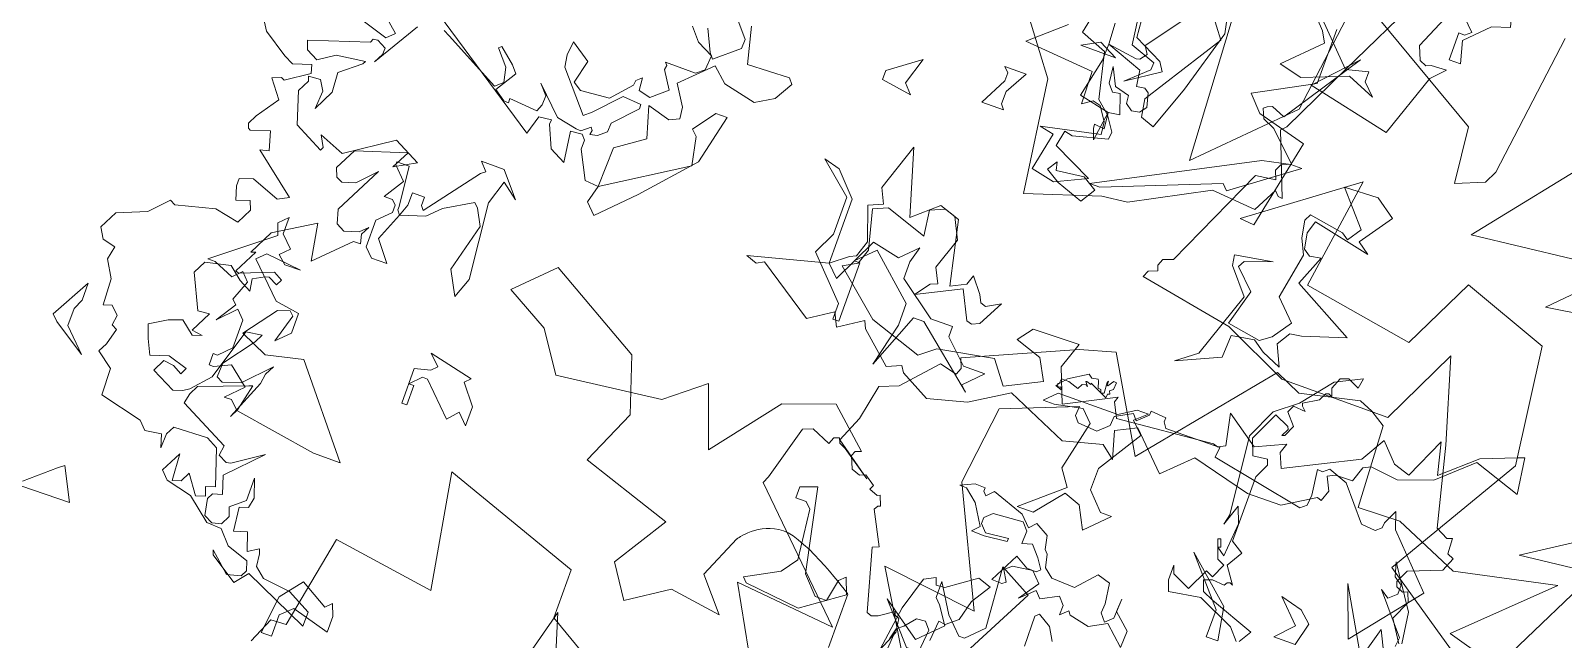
# Model space of a CAD drawing. Header units: metres. Extents: x -71 to 881, y -503 to 661.
# Drawn here: x 208.32 to 213.71, y 467.13 to 469.27 of the extents above; entities that cross this region are included whole.
import ezdxf

# ---------------------------------------------------------------- set-up
doc = ezdxf.new("R2010")
doc.units = ezdxf.units.M
doc.layers.add('ARBRE', color=100, linetype='Continuous', lineweight=13, true_color=0x00ff3f)

# ---------------------------------------------------------------- blocks, each defined once
blk = doc.blocks.new('WMF2', base_point=(0, 0.01))
at = {"color": 251, "lineweight": 0, "true_color": 0x636466}
for points in [[(112.93, -205.76), (117.77, -214.23), (115.81, -208.91), (110.13, -215.92), (115.04, -221.02), (115.66, -222.79), (116.35, -221.31), (116.39, -220.76), (116.99, -220.25), (118.51, -220.38), (121.42, -223.82), (123.45, -224.55), (124.06, -224.04), (124.6, -224.1), (124.28, -221.43), (124.37, -220.32), (124.97, -219.82), (134.84, -221.76), (134.73, -222.86), (140.59, -222.8), (140.98, -223.38), (140.96, -223.82), (142.59, -223.95), (142.62, -223.52), (143.7, -222.51), (144.2, -223.11), (145.93, -222.16), (146.02, -221.17), (147.09, -220.14), (149.19, -220.32), (149.69, -220.93), (149.6, -221.91), (157.24, -218.9), (158.3, -210.64), (152.62, -198.66), (162.76, -199.86), (152.65, -183.05)], [(188.97, -172.64), (192.5, -184.13), (195.26, -173.72)], [(130.63, -23.1), (123.64, -13.73), (121.99, -1.9), (114.39, -4.34), (111.72, -4.67), (103.98, -8.76), (99.27, -8.35), (97.95, -10.89), (97.46, -10.41), (97.02, -10.37), (99.54, -16.88), (99.06, -17.38), (95.41, -24.9), (90.83, -34.32)], [(3.9, -111.79), (16.57, -120.44), (8.22, -134.47), (9.81, -146.85), (18.98, -150.2), (22.71, -142.59), (34.39, -144.58), (32.65, -156.43), (43.16, -148.65), (41.63, -148.52), (39.67, -158.01), (44.92, -159.4), (46.44, -161.06), (40.43, -164.26), (40.42, -170.12)], [(122.03, -4.59), (121.2, -8.62), (122.72, -8.94), (116.58, -10.22), (116.74, -11.56), (117.68, -13), (118.53, -13.17), (119.53, -12.5), (119.62, -15.95), (127.05, -16.59), (123.52, -19.64)], [(117.14, -28.09), (116.53, -20.76), (113.49, -19.25), (112.89, -18.34), (116.25, -16.14), (114.07, -18.14), (114, -18.92), (116.7, -19.9), (117.23, -23.8)], [(121.42, -21.76), (121.9, -19.39), (119.14, -18.3), (118.02, -13.51), (116.67, -12.35), (115.65, -10.82), (115.72, -10.05), (119.34, -9.11), (120.19, -9.29), (120.53, -7.61), (116.29, -5.59), (119.5, -4.04), (122.03, -4.59), (122.03, -4.59)], [(100.3, -13.3), (97.37, -13.9), (96.16, -13.9), (102.61, -9.16), (103.21, -9.75), (114.9, -5.14), (116, -5.14), (100.3, -13.3), (100.3, -13.3)], [(162.25, -221.47), (162.55, -220.76), (164.41, -221.19), (167.6, -217.66), (169.53, -216.89), (170.28, -213.15), (171.44, -210.43), (167.5, -207.63), (170.63, -209.8), (171.33, -210.11), (171.53, -210.62), (172.06, -210.42), (172.36, -209.7), (174.37, -210.56), (175.39, -210.16), (176.98, -204.42), (177.29, -203.7), (165.65, -192.21), (176.34, -193.26), (169.52, -180.97)], [(184.59, -178.67), (192.69, -183.49), (192.69, -188.7), (207.51, -193.95), (205.44, -181.84), (216.23, -183.49), (218.11, -173.58), (219.76, -173.52), (220.92, -170.8)], [(227.2, -134.24), (237.13, -121.84), (221.43, -123.58), (227.53, -117.47), (210.08, -120.09)], [(206.64, -102.36), (221.47, -92.77), (213.62, -93.64), (218.84, -83.17)], [(108.09, -27.35), (107.21, -10.78), (98.49, -19.49), (96.74, -32.59), (81.64, -23.67), (81.04, -17.76), (78.09, -18.94), (77.45, -20.28), (75.41, -35.48)], [(13.23, -113.37), (14.72, -115.61), (13.76, -117.64), (14.16, -118.66), (14.68, -118.45), (15.39, -118.76), (15.6, -119.27), (14.94, -120.61), (11.56, -121.96), (10.97, -123.39), (11.67, -123.68), (11.74, -125.32), (12.27, -125.11), (13.58, -125.77), (15.6, -134.05), (18.21, -142.77), (22.11, -134.68), (33.61, -134.71), (40.51, -137.9), (50.45, -139.73), (50.16, -140.44), (49.24, -140.81), (49.44, -141.32), (49.15, -142.04), (48.13, -142.44), (43.19, -153.31), (41.06, -153.59), (41.43, -154.51), (41.13, -155.22), (40.11, -155.63), (43.05, -158.46), (44.35, -159.02), (44.76, -160.04), (44.45, -160.3), (43.92, -160.51), (42.49, -159.91), (37.1, -168.03), (40.97, -163.9), (32.15, -161.95), (29.82, -168.64), (28.52, -170), (30.14, -169.93), (30.65, -169.72), (31.37, -170.03), (31.94, -171.46), (30.17, -175.61)], [(97.85, -210.62), (106.23, -212.96), (97.57, -221.28), (108.11, -219.06), (114.95, -222), (119.42, -221.88), (119.84, -230.55), (121.43, -231.58), (122.86, -232.19), (129.04, -230.77), (131.8, -232.03), (142.53, -219.05), (147.98, -228.38), (151.61, -227.39), (162.65, -222.48), (162.25, -221.47), (162.25, -221.47)], [(95.41, -24.9), (93.1, -25.5), (93.1, -24.4), (91.88, -23.19), (94.81, -24.4), (99.43, -22.59), (101.87, -23.19), (98.33, -26.72), (98.94, -27.82), (100.65, -29.64), (103.57, -28.43), (103.57, -29.64), (101.87, -30.26), (100.05, -29.64), (95.41, -24.9), (95.41, -24.9)], [(85.82, -32.33), (85.2, -32.33), (84.59, -32.83), (85.82, -34.04), (83.99, -36.36), (85.82, -43.43), (84.59, -42.2), (83.5, -43.43), (81.06, -34.64), (82.88, -34.04), (85.2, -31.73), (84.59, -29.42), (85.82, -29.42), (85.82, -32.33), (85.82, -32.33)], [(150.8, -81.38), (147.91, -83.85), (147.29, -84.34), (145.55, -80.94), (150.8, -80.88)], [(63.02, -94.3), (61.86, -97.06), (62.03, -98.49), (62.51, -98.7), (62.64, -99.03), (64.13, -98.04), (64.8, -97.78), (65.29, -97.98), (67.08, -104.41), (66.4, -104.68), (68.19, -108.14), (67.94, -108.55), (67.68, -108.66), (68.1, -109.68), (68.37, -109.56), (69.29, -109.9), (69.08, -110.38), (70.18, -111.12), (70.78, -110.87), (71.7, -111.21), (72.22, -112.5), (72.02, -112.99), (71.4, -113.23), (75.46, -116.88), (80.69, -115.04), (86.12, -108.09), (88.43, -114.47), (92.34, -111.31), (103.35, -109.97), (106.1, -114.07), (110.61, -116.64), (106.84, -120.37), (96.77, -114.54), (94.84, -108.74), (97.41, -102.93), (91.6, -101), (87.74, -99.72), (91.28, -94.1), (89.03, -90.71), (84.85, -93.45), (79.38, -92.64), (82.27, -96.02), (80.34, -100.54), (80.31, -100.55), (80.25, -100.64), (80.17, -100.76), (80.05, -100.9), (79.89, -101.09), (79.68, -101.28), (79.47, -101.5), (79.2, -101.73), (78.93, -101.95), (78.6, -102.17), (78.25, -102.36), (77.89, -102.55), (77.49, -102.7), (77.07, -102.81), (76.62, -102.9), (76.15, -102.93), (75.62, -102.89), (75.04, -102.76), (74.41, -102.57), (73.74, -102.32), (73.05, -102.03), (72.35, -101.7), (71.67, -101.35), (70.98, -101), (70.34, -100.64), (69.73, -100.29), (69.19, -99.97), (68.7, -99.67), (68.31, -99.43), (68.02, -99.24), (67.83, -99.11), (67.77, -99.08), (67.77, -93.28)], [(122.21, -79.14), (120.38, -81.45), (117.46, -79.74), (116.86, -80.36), (116.37, -79.14), (116.37, -77.44), (120.38, -78.53), (121.59, -77.44), (121.59, -75.13), (122.69, -75.13), (122.21, -79.14), (122.21, -79.14)], [(96.65, -150.2), (95.72, -146.4), (91.23, -146.56), (90.77, -146.01), (91.89, -144.08), (93.76, -142.97), (97.21, -143.77), (98.75, -145.15), (101.81, -142.17), (100.48, -140.04), (100.32, -138.84), (101.34, -138.36), (103.76, -139.06), (102.79, -135.77), (105.69, -133.77), (105.82, -129.54), (107.25, -129.65), (108.74, -132.52), (108.73, -133.49), (109.15, -133.99), (110.39, -133.89), (109.93, -130.65), (111.62, -131.51), (112.63, -133.81), (112.58, -134.33), (113.9, -134.17), (114.51, -132.19), (129.81, -142.39)], [(132.73, -139.13), (130.53, -137.19), (131.32, -136.44), (136.79, -138.11)], [(144.07, -134.71), (142.97, -132.98), (140.36, -131.23), (139.36, -130.72), (137.49, -131.32), (137.22, -130.44), (139.58, -128.86), (139.92, -129.04), (140.84, -128.69), (139.42, -126.79), (141.03, -124.5), (141.52, -123.53), (141.36, -123.04), (141.12, -122.91), (139.13, -123.53), (138.58, -121.59), (139.52, -121.34), (135.03, -117.8), (136.15, -117.21), (139.1, -118.34), (140.49, -117.9), (140.5, -117.08), (140.06, -115.71), (138.68, -116.15), (138.33, -115.23), (139.13, -113.66), (141.69, -114.16), (145.74, -113.14), (146.33, -113.43), (148.12, -111.55), (151.13, -110.32), (152.08, -108.49), (151.44, -107.36), (150.04, -107.03), (150.34, -105.65), (149.29, -103.85), (149.18, -101.08), (148.29, -101.35), (147.47, -100.54), (147.61, -99.46), (147.03, -99.16), (147.51, -97.44), (147.99, -96.52), (146.26, -95.22), (146.17, -92.39), (141.64, -91.28), (140.84, -90.46), (139.13, -90.72), (138.69, -89.34), (138.63, -90.88), (138.17, -91.79), (134.57, -91.91), (133.35, -91.28), (132.09, -87.5), (133.07, -87.18), (132.73, -86.26), (133.71, -85.95), (135.09, -87.89), (135.6, -86.91), (136.47, -86.63), (136.66, -89.45), (137.77, -87.31), (136.97, -86.47), (134.21, -85.79), (131.7, -83.77), (130.11, -83.69), (128.85, -82.3), (126.54, -81.5), (126.24, -80.52), (126.57, -79.87), (128, -79.47), (130.14, -81.38), (129.97, -80.9), (127.04, -78.97), (125.91, -80.36), (118.92, -77.16), (118.88, -78.69), (121.4, -80.01), (124.34, -80.36), (125.43, -81.26), (125.58, -82.58), (125.74, -83.07), (126.83, -82.4), (127.49, -84.3), (128.86, -83.86), (129.13, -86.37), (128.24, -86.66), (128, -87.76), (128.66, -89.67), (128.66, -87.28), (130.11, -86.07), (129.76, -85.15), (130.27, -84.17), (131.22, -83.92), (132.14, -84.39), (132.47, -86.12), (132.16, -86.71), (131.17, -87.01), (131.77, -88.88), (128.43, -92.34), (131.45, -90.3), (131.93, -90.21), (132.84, -90.68), (132.69, -91.75), (138.01, -94.49), (137.8, -95.54), (137.29, -96.51), (132.41, -98.35), (132.02, -98.48), (132.65, -95.66), (133.11, -94.75), (131.35, -98.96), (131.2, -100.04), (130.7, -101), (133.23, -98.36), (135.1, -97.76), (135.74, -98.1), (135.68, -99.63), (133.33, -102.77), (132.87, -103.68), (134.56, -103.4), (136.24, -97.94), (137.95, -96.02), (138.58, -95.62), (139.55, -95.29), (142.04, -96.56), (141.41, -97.82), (140.33, -97.67), (139.33, -97.16), (139.01, -97.82), (141.07, -98.46), (142.94, -97.86), (143.7, -99.41), (144.2, -100.81), (142.43, -101.88), (141.01, -102.38), (139.61, -101.25), (138.63, -101.56), (139.77, -101.73), (138.66, -103.88), (139.89, -103.76), (141.57, -107.36), (140.9, -108.66), (138.27, -109.27), (136.88, -108.14), (135.58, -107.47), (135.77, -108.71), (134.62, -109.36), (134.22, -109.47), (133.26, -108.98), (132.92, -109.62), (133.89, -110.13), (137.3, -108.77), (137.63, -108.93), (136.36, -111.4), (136.84, -111.24), (135.54, -113.78), (131.42, -116.34), (130.72, -112.44), (127.35, -115.8), (126.6, -115.82), (126.85, -116.77), (126.37, -117.68), (127.17, -116.93), (128.65, -116.47), (129.55, -116.93), (129.96, -118.38), (127.38, -123.37), (129.16, -121.51), (130.54, -121.07), (131.19, -121.4), (131.54, -122.32), (130.4, -124.53), (125.18, -126.19), (126.16, -124.31), (123.96, -125.55), (126.75, -127), (131.48, -123.86), (134.15, -124.91), (133.52, -123.75), (133.68, -123.43), (136.79, -125.04), (137.86, -128.38), (137.23, -129.62), (137.38, -130.11), (136.11, -130.19), (135.51, -129.14), (135.65, -127.24), (134.56, -129.39), (134.72, -131.45), (132.62, -133.14), (132.44, -133.48), (135.45, -133.06), (137.16, -131.97), (138.4, -132.6), (138.75, -133.52), (132.62, -135.52), (132.46, -135.87), (131.99, -135.96), (131.01, -135.45), (131.05, -134.73), (131.55, -133.76), (128.65, -138.59)], [(125.97, -139.17), (125.32, -138.84), (119.23, -135.58), (118.45, -136.25), (118.79, -137.79), (120.16, -139.39), (119.88, -139.63), (118.23, -138.25), (117.58, -137.48), (118.99, -135.3), (117.81, -134.49), (117.3, -134.44), (117.31, -134.91), (114.32, -134.66), (114, -135.42), (113.97, -136.41), (114.88, -137.47), (112.09, -134.75), (109.9, -134.31), (109.39, -134.27), (108.55, -134.98), (108.32, -134.71), (108.41, -134.24), (107.65, -134.4), (106.82, -135.1), (106.74, -136.05), (104.54, -138.4), (104.55, -138.87), (106.51, -139.03), (108.95, -136.47), (109.72, -135.82), (113.14, -139.82), (113.34, -141.07), (113.17, -142.56), (111.11, -141.15), (111.72, -138.72), (110.83, -138.12), (107.79, -138.4), (105.92, -140.47), (105.88, -141), (105.33, -141.47), (105.18, -140.15), (103.95, -139.86), (102.35, -141.23), (103.5, -143.03), (103.41, -143.5), (103.65, -143.77), (100.39, -143.77), (99.59, -144.43), (99.47, -145.98), (101.18, -146.84), (102.3, -148.17)], [(100.78, -148.52), (99.7, -146.26), (99.24, -145.7), (96.84, -147.73), (96.81, -148.71), (98.38, -150.55)], [(114, -207.32), (112.98, -210.96), (111.87, -208.65)], [(111.05, -209.82), (110.92, -210.8), (114.34, -214.81), (113.44, -214.21), (112.61, -214.93), (112.58, -215.91), (113.47, -216.49), (113.87, -217.98), (110.96, -213.56), (110.5, -210.3)], [(58.61, -95.97), (60.32, -95.97), (63.86, -99.98), (59.71, -97.06), (57.39, -99.38), (58.61, -101.21), (59.21, -101.81), (59.21, -103.52), (57.39, -100.59), (55.69, -98.89), (55.08, -98.89), (53.39, -100.59), (53.87, -107.05), (50.45, -105.22), (56.79, -93.05), (56.79, -94.14), (58.61, -95.97), (58.61, -95.97)], [(132.71, -95.54), (133.58, -96.42), (134.37, -96.42), (132.71, -98.1), (134.81, -99.76), (136.47, -98.97), (136.93, -98.97), (136.93, -100.2), (136.47, -100.2), (135.25, -101.44), (135.25, -104.42), (136.12, -105.31), (137.8, -103.54), (136.47, -105.66), (136.93, -106.1), (136.12, -108.22), (136.93, -109.09), (137.8, -108.22), (139.92, -109.09), (140.71, -109.09), (134.81, -113.75), (135.25, -114.99), (134.37, -115.87), (134.37, -114.12), (133.14, -112.88), (134.02, -111.98), (133.14, -111.2), (131.46, -111.2), (135.25, -111.63), (136.12, -110.76), (132.71, -107.41), (130.14, -106.98), (130.14, -104.87), (131.46, -103.54), (130.59, -106.54), (131.03, -106.98), (132.27, -106.54), (134.81, -103.19), (131.92, -101.88), (128.03, -102.76), (120.98, -94.11), (123.89, -94.11), (132.71, -95.54), (132.71, -95.54)], [(78.38, -97.12), (74.97, -98.96), (73.76, -100.65), (74.37, -105.9), (74.97, -106.51), (76.08, -106.51), (76.08, -107.72), (74.37, -108.33), (72.54, -99.56), (70.84, -97.73), (69.62, -97.73), (69.14, -100.05), (68.53, -100.65), (67.9, -98.96), (72.05, -96.02), (77.9, -96.64), (78.38, -97.12), (78.38, -97.12)], [(151.83, -99.7), (151.83, -97.88), (149.53, -95.56), (153.05, -97.88), (153.66, -98.49), (151.35, -102.62), (151.35, -100.8), (151.83, -99.7), (151.83, -99.7)], [(111.88, -106.14), (110.25, -104.06), (110.25, -101.98), (111.34, -103.08), (112.32, -101.98), (115.5, -105.17), (116.06, -105.17), (117.15, -104.06), (116.61, -104.06), (116.61, -101.98), (117.15, -101.98), (117.15, -105.71), (115.5, -106.14), (114.95, -106.7), (116.06, -107.79), (111.34, -106.7), (111.88, -106.14), (111.88, -106.14)], [(41.84, -105.25), (43.62, -104.29), (45.73, -104.74), (46.01, -105.12), (46.77, -104.41), (46.73, -105.44), (47.43, -106.2), (49.22, -105.25), (49.85, -105.94), (51.28, -104.6), (49.82, -106.67), (50.87, -107.74), (52.95, -107.44), (53.69, -106.82), (53.01, -105.71), (53.39, -105.43), (54.48, -105.47), (52.9, -108.54), (51.53, -107.75), (50.51, -107.72), (50.13, -108.07), (50.82, -109.11), (51.79, -110.25), (52.85, -109.93), (52.79, -111.31), (53.49, -112.07), (56.63, -111.82), (57.39, -111.12), (57.42, -110.48), (56.72, -109.72), (54.29, -109.98), (54.31, -109.62), (56.73, -109.36), (58.12, -109.4), (57.43, -110.12), (58.73, -112.28), (60.09, -113.37), (60.82, -113.4), (59.39, -114.07), (58.29, -114.03), (58.31, -113.66), (57.96, -113.28), (57.27, -113.98), (53.82, -112.76), (52.77, -111.68), (52.09, -112.38), (50.71, -111.59), (50.41, -110.19), (50.06, -109.81), (49.75, -108.42), (48.76, -107.65), (46.27, -107.55), (44.45, -109.59), (43.06, -109.17), (42.78, -107.03), (42.83, -106.03), (42.2, -105.27), (41.44, -105.97), (41.35, -108.07), (41.41, -106.7), (39.72, -105.17), (39.79, -103.4), (41.84, -105.25), (41.84, -105.25)], [(41.84, -105.25), (41.63, -105.03), (41.84, -105.25), (41.84, -105.25)], [(31.94, -110.31), (36.07, -115.05), (31.32, -110.9), (30.71, -107.38), (31.94, -107.38), (31.94, -110.31), (31.94, -110.31)], [(23.77, -111.52), (26.08, -113.84), (23.77, -113.24), (22.56, -112.13), (23.16, -109.69), (25.47, -109.69), (23.77, -111.52), (23.77, -111.52)], [(115.75, -121.61), (116.64, -123.29), (117.08, -123.72), (119.97, -122.05), (121.3, -120.73), (123.86, -119.93), (125.08, -116.95), (123.4, -114.83), (125.08, -114.83), (125.96, -115.71), (125.96, -118.61), (124.64, -119.93), (124.64, -120.73), (125.08, -121.17), (125.96, -121.17), (124.64, -123.29), (125.96, -124.6), (125.96, -124.95), (124.64, -124.95), (124.21, -120.73), (124.21, -120.38), (123.86, -119.93), (123.4, -121.17), (123.4, -122.5), (122.09, -122.5), (122.09, -121.61), (121.74, -121.17), (117.52, -126.7), (117.08, -127.05), (117.87, -127.93), (115.4, -127.93), (113.63, -125.83), (113.28, -125.39), (114.96, -126.7), (115.75, -124.16), (114.96, -116.16), (115.75, -114.04), (117.08, -116.51), (115.75, -121.61), (115.75, -121.61)], [(88.02, -127.64), (89.18, -128.05), (81.01, -130.16), (79.28, -131.51), (78.66, -131.81), (78.08, -133.54), (79.32, -137.06), (77.83, -137.7), (78.59, -139.25), (76.91, -144.21), (74.85, -137.35), (72.31, -139.57), (70.12, -138.82), (68.65, -132.15), (67.1, -132.91), (66.75, -133.95), (65.48, -132.37), (65.1, -131.6), (64.53, -131.41), (63.1, -132.21), (64.5, -129.59), (65.26, -129.22), (65.84, -129.4), (67.29, -132.34), (71.77, -130.12), (70.62, -131.65), (69.87, -131.93), (70.65, -133.46), (69.51, -136.82), (70.57, -138.98), (71.73, -139.36), (73.23, -138.72), (72.87, -136.03), (77.25, -137.51), (78.75, -136.87), (77.7, -132.76), (78.24, -131.16), (79.66, -130.35), (74.87, -126.28), (69.33, -124.41), (67.74, -125.68), (61.86, -126.76), (60.09, -124.38), (56.38, -126.21), (57.56, -128.41), (60.34, -129.35), (59.17, -130.88), (54.25, -131.01), (55.18, -128.25), (53.81, -124.69), (48.67, -127.32), (48.87, -126.75), (48.11, -125.21), (37.91, -126.12), (37.44, -125.97), (36.67, -126.35), (37.35, -129.67), (33.92, -127.23), (30.88, -128.65), (31.23, -127.59), (30.59, -126.09), (23.17, -129.77), (21.67, -132.34), (19.86, -130.44), (18.12, -129.86), (16.15, -134.19), (15.36, -130.85), (11.87, -133.9), (8.32, -135.28), (7.59, -135.54), (7.07, -131.77), (12.02, -133.45), (15.55, -130.27), (19.06, -129.03), (22.02, -129.38), (22.79, -129), (23.33, -127.38), (25.15, -127.33), (25.92, -126.95), (25.23, -125.56), (25.63, -124.43), (26.08, -124.57), (29.34, -122.59), (32.94, -122.53), (39.22, -124.13), (42.07, -121.37), (45.72, -125.04), (47.88, -123.97), (47.05, -121.13), (48.46, -122.25), (52.55, -121.18), (59.04, -124.03), (62.95, -121.62), (67.02, -120.56), (70.08, -122.22), (70.5, -122.88), (71.99, -122.24), (75.25, -125.13), (75.62, -125.9), (78.11, -124.29), (78.79, -125.68), (81.26, -124.08), (87.26, -128.05), (88.02, -127.64), (88.02, -127.64)], [(81.01, -137.11), (81.01, -130.16), (79.79, -128.95), (77.48, -133.7), (74.56, -133.08), (72.85, -134.78), (73.33, -133.08), (73.33, -131.26), (69.33, -128.34), (67, -128.34), (67, -127.23), (64.57, -124.92), (62.26, -124.92), (64.09, -123.1), (63.48, -122.5), (69.93, -127.84), (71.03, -127.84), (73.33, -122), (72.24, -126.63), (72.24, -128.95), (76.88, -133.08), (78.71, -131.26), (78.09, -131.26), (78.09, -124.92), (78.71, -124.92), (78.71, -126.63), (82.71, -130.78), (81.61, -133.08), (81.61, -137.11), (85.03, -140.02), (83.32, -139.54), (81.01, -137.11), (81.01, -137.11)], [(54.16, -127.33), (52.25, -128.51), (51.85, -128.21), (51.22, -128.34), (51.11, -128.15), (50.9, -127.48), (50.6, -127.43), (50.52, -127.17), (50.44, -127.11), (50.17, -127.21), (50.23, -128.35), (50.16, -128.51), (50.16, -128.08), (50.07, -128.03), (49.62, -128.66), (49.33, -128.62), (49.38, -127.89), (49.74, -127.62), (49.57, -127.32), (49.82, -127.23), (49.84, -126.81), (51.76, -127.71), (51.74, -127.58), (52.22, -127.74), (52.33, -127.68), (51.98, -127.29), (52.17, -127.38), (52.57, -127.26), (52.83, -126.75), (53.96, -127.11), (54.74, -127.1), (54.8, -126.57), (54.93, -126.53), (54.96, -126.46), (54.93, -126.32), (54.74, -126.22), (54.51, -126.31), (54.41, -126.05), (55.06, -126.28), (54.16, -127.33), (54.16, -127.33)], [(105.82, -129.54), (97.54, -134.76), (98.14, -137.7), (98.75, -138.3), (97.05, -140.62), (95.83, -140.62), (97.05, -135.38), (101.69, -130.15), (105.21, -126.6), (106.3, -127.7), (105.82, -129.54), (105.82, -129.54)], [(28.56, -153.92), (30.94, -150.53), (29.67, -149.64), (35.82, -150.93), (36.23, -149.61), (35.92, -147.95), (35.22, -147.45), (34.02, -147.66), (35.31, -144.47), (28.78, -140.9), (33.22, -139.51), (34.42, -139.31), (35.29, -137.92), (34.3, -135.76), (36.32, -136.63), (37.59, -137.52), (39.98, -137.11), (40.07, -134.73), (44.54, -132.73), (42.46, -134.33), (40.08, -141.29), (42.26, -143.89), (42.45, -144.97), (38.49, -145.64), (41.28, -144.68), (41.66, -143.99), (39.59, -141.99), (40.67, -138.22), (37.1, -137.61), (35.99, -138.41), (34.61, -140.39), (36.71, -142.49), (35.82, -147.35), (36.59, -148.94), (36.91, -150.74), (36.53, -151.43), (32.84, -150.83), (32.14, -150.33), (31.15, -151.75), (34.23, -155.28), (30.66, -155.41), (28.56, -153.92), (28.56, -153.92)], [(59.05, -144.81), (61.87, -145.83), (63.32, -146.72), (62.67, -147.76), (62.48, -146.91), (59.55, -147.25), (58.09, -146.36), (59.05, -144.81), (59.05, -144.81)], [(82.25, -150.59), (79.04, -152.94), (79.92, -150.11), (79.04, -149.13), (82.25, -149.63), (82.25, -150.59), (82.25, -150.59)], [(59.93, -151.15), (60.32, -152.23), (60.38, -152.67), (59.29, -152.55), (59.49, -154.26), (58.26, -154.43), (58.99, -156.48), (59.78, -156.36), (60.39, -157.12), (60.6, -158.84), (59.69, -157), (58.12, -156.61), (58.04, -155.76), (57.3, -155.21), (56.47, -155.37), (55.94, -156.07), (56.34, -157.53), (56.79, -157.86), (57.66, -157.75), (57.9, -159.41), (61.78, -160.83), (58.66, -160.38), (58.28, -160.48), (57.75, -161.18), (58.26, -161.95), (55.2, -166.06)], [(61.9, -163.05), (61.78, -160.83), (61.83, -159.09), (62.73, -154.97), (59.49, -154.26), (59.93, -151.15), (59.93, -151.15)], [(70.48, -153.72), (70.48, -154.59), (70.98, -155.09), (68.65, -155.09), (70, -152.75), (70, -151.4), (69.61, -150.88), (71.95, -150.88), (70.48, -153.72), (70.48, -153.72)], [(56.45, -156.83), (51.18, -165.09), (52.99, -167.49), (53.79, -167.78), (53.24, -170.6), (52.14, -171.11), (51.01, -165.85), (52.98, -159.15), (54.67, -154.45), (56.12, -154.97), (56.45, -156.83), (56.45, -156.83)], [(62.6, -160.74), (60.66, -159.76), (64.44, -159.76), (62.6, -160.74), (62.6, -160.74)], [(156.55, -192.72), (156.32, -195.25), (156.96, -196.02), (157.91, -195.93), (158.87, -194.78), (159.49, -194.28), (159.79, -193.07), (159.51, -193.9), (160.36, -181.18)], [(161.97, -180.37), (159.66, -196.47), (158.58, -199.98), (157.43, -200.58), (157.16, -199.85), (156.26, -199.9), (153.31, -201.99), (151.94, -201.5), (153.21, -199.48), (153.79, -197.33), (154.96, -196.37), (155.66, -196.47), (155.88, -194.31)], [(146.61, -197.04), (146.66, -200.28), (146.27, -200.62), (144.88, -199.79), (144.11, -198.43)], [(128.63, -229.85), (130.85, -228.1), (132.31, -224.99), (131.45, -216.73), (131.71, -215.63), (130.94, -217.85), (130.31, -216.16), (130.6, -212.58), (131.48, -213.21), (131.19, -213.31), (131.49, -214.13), (131.79, -214.02), (131.07, -212.08), (130.28, -211.7), (130.98, -210.18), (131.77, -210.56), (132.87, -208.24), (134.78, -209.13), (135.09, -209.95), (135.09, -208.36), (134.68, -207.25), (131.36, -207.8), (127.52, -206.02), (126.48, -204.8)], [(126.19, -204.91), (125.4, -206.21), (130.16, -207.96), (131.33, -208.46), (131.74, -209.57), (130.87, -209.89), (129.57, -209.78), (129.36, -210.13), (129.07, -210.23), (128.75, -210.08), (129.97, -211.82), (128.98, -213.46), (130.3, -214.3), (130.27, -221.28), (129.57, -222.8), (129.78, -223.38), (131.29, -223.17), (131.93, -224.86), (130.51, -227.9), (128.94, -227.21), (128.82, -226.92), (129.2, -226.13), (128.91, -226.23), (128.41, -227.4), (129.45, -228.63), (129.11, -229.36), (127.81, -229.23), (128.24, -229.68), (128.34, -229.97), (126.82, -230.86), (126.44, -231.65), (126.15, -231.77), (125.75, -231.58), (126.06, -232.39), (125.56, -233.58), (124.75, -233.87), (123.53, -233.31), (123.33, -234.38), (126.03, -233.07), (128.63, -229.85), (128.63, -229.85)], [(147.98, -213.1), (150.4, -210.17), (152.11, -210.17), (147.98, -213.72), (149.19, -215.41), (147.98, -220.65), (149.19, -221.87), (152.11, -221.27), (153.32, -221.27), (152.11, -222.48), (145.66, -222.48), (143.95, -223.57), (142.74, -223.57), (143.95, -222.48), (142.74, -221.27), (145.66, -216.64), (145.66, -214.32), (143.95, -212.49), (142.74, -212.49), (145.04, -210.17), (146.26, -212.49), (147.98, -213.1), (147.98, -213.1)]]:
    blk.add_lwpolyline(points, dxfattribs=at)

msp = doc.modelspace()

# ---------------------------------------------------------------- block references
at = {"layer": 'ARBRE', "color": 251, "lineweight": 5, "true_color": 0x636466, "xscale": 0.03451886634015593, "yscale": 0.03451886634015593, "zscale": 0.03451886634015593, "rotation": 160.1685466476646}
for p in [(215.7477, 467.2081), (212.2313, 463.2775), (219.657, 461.8195), (214.2648, 458.9904)]:
    msp.add_blockref('WMF2', p, dxfattribs=at)

doc.saveas('drawing.dxf')
